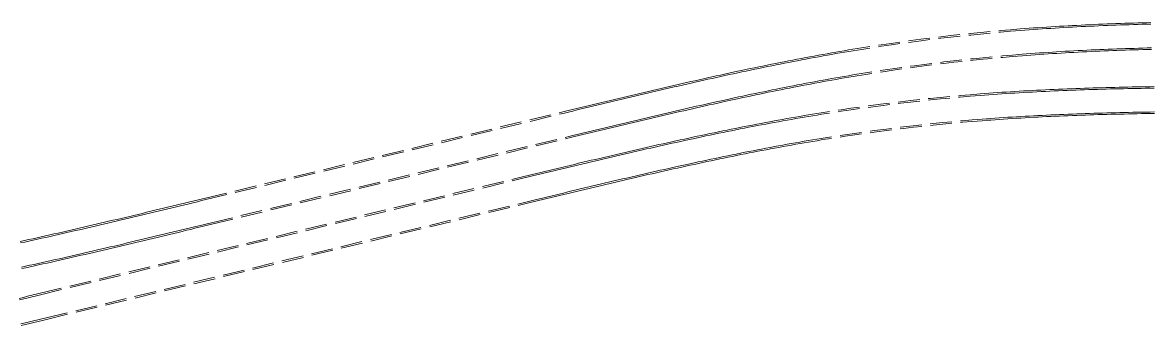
# Model space of a CAD drawing. Extents: x 0 to 531375, y 0 to 4335249.
# Drawn here: x 490652.2 to 490912.5, y 4325417.6 to 4325487.5 of the extents above; entities that cross this region are included whole.
import ezdxf

# ---------------------------------------------------------------- set-up
doc = ezdxf.new("R2010")
doc.units = 0
doc.linetypes.add('DASH', pattern=[0.35, 0.25, -0.1])
doc.layers.add('地铁', color=4, linetype='Continuous', lineweight=15)

# ---------------------------------------------------------------- blocks, each defined once
blk = doc.blocks.new('天津2000地铁')
at = {"layer": '地铁', "linetype": 'DASH', "ltscale": 20}
for p, q in [((-7091.76, -1749.79), (-7090.76, -1749.76)), ((-7120.88, -1751.25), (-7119.87, -1751.17)), ((-7120.85, -1751.59), (-7119.85, -1751.52)), ((-7119.87, -1751.17), (-7118.87, -1751.09)), ((-7119.85, -1751.52), (-7118.84, -1751.44)), ((-7118.87, -1751.09), (-7117.87, -1751.02)), ((-7118.84, -1751.44), (-7117.84, -1751.37)), ((-7117.87, -1751.02), (-7116.86, -1750.95)), ((-7117.84, -1751.37), (-7116.84, -1751.3)), ((-7116.86, -1750.95), (-7115.86, -1750.88)), ((-7116.84, -1751.3), (-7115.83, -1751.23)), ((-7115.86, -1750.88), (-7114.85, -1750.82)), ((-7115.83, -1751.23), (-7114.83, -1751.16)), ((-7114.85, -1750.82), (-7113.85, -1750.75)), ((-7114.83, -1751.16), (-7113.83, -1751.1)), ((-7113.85, -1750.75), (-7112.85, -1750.69)), ((-7113.83, -1751.1), (-7112.82, -1751.04)), ((-7112.85, -1750.69), (-7111.84, -1750.63)), ((-7112.82, -1751.04), (-7111.82, -1750.98)), ((-7111.84, -1750.63), (-7110.84, -1750.57)), ((-7111.82, -1750.98), (-7110.82, -1750.92)), ((-7110.84, -1750.57), (-7109.83, -1750.51)), ((-7110.82, -1750.92), (-7109.81, -1750.86)), ((-7109.83, -1750.51), (-7108.83, -1750.46)), ((-7109.81, -1750.86), (-7108.81, -1750.81)), ((-7108.83, -1750.46), (-7107.82, -1750.41)), ((-7108.81, -1750.81), (-7107.81, -1750.76)), ((-7107.82, -1750.41), (-7106.82, -1750.35)), ((-7107.81, -1750.76), (-7106.8, -1750.7)), ((-7106.82, -1750.35), (-7105.82, -1750.31)), ((-7106.8, -1750.7), (-7105.8, -1750.66)), ((-7105.82, -1750.31), (-7104.81, -1750.26)), ((-7105.8, -1750.66), (-7104.8, -1750.61)), ((-7104.81, -1750.26), (-7103.81, -1750.21)), ((-7104.8, -1750.61), (-7103.79, -1750.56)), ((-7103.81, -1750.21), (-7102.8, -1750.17)), ((-7103.79, -1750.56), (-7102.79, -1750.52)), ((-7102.8, -1750.17), (-7101.8, -1750.13)), ((-7102.79, -1750.52), (-7101.78, -1750.48)), ((-7101.8, -1750.13), (-7100.8, -1750.09)), ((-7101.78, -1750.48), (-7100.78, -1750.44)), ((-7100.8, -1750.09), (-7099.79, -1750.05)), ((-7100.78, -1750.44), (-7099.78, -1750.4)), ((-7099.79, -1750.05), (-7098.79, -1750.01)), ((-7099.78, -1750.4), (-7098.77, -1750.36)), ((-7098.79, -1750.01), (-7097.78, -1749.97)), ((-7098.77, -1750.36), (-7097.77, -1750.32)), ((-7097.78, -1749.97), (-7096.78, -1749.94)), ((-7097.77, -1750.32), (-7096.77, -1750.29)), ((-7096.78, -1749.94), (-7095.77, -1749.91)), ((-7096.77, -1750.29), (-7095.76, -1750.26)), ((-7095.77, -1749.91), (-7094.77, -1749.87)), ((-7095.76, -1750.26), (-7094.76, -1750.22)), ((-7094.77, -1749.87), (-7093.77, -1749.84)), ((-7094.76, -1750.22), (-7093.76, -1750.19)), ((-7093.77, -1749.84), (-7092.76, -1749.82)), ((-7093.76, -1750.19), (-7092.75, -1750.16)), ((-7092.76, -1749.82), (-7091.76, -1749.79)), ((-7092.75, -1750.16), (-7091.75, -1750.14)), ((-7091.75, -1750.14), (-7090.75, -1750.11)), ((-7169.44, -1757.68), (-7168.45, -1757.49)), ((-7168.45, -1757.49), (-7167.46, -1757.31)), ((-7167.46, -1757.31), (-7166.47, -1757.13)), ((-7167.4, -1757.66), (-7166.41, -1757.48)), ((-7166.47, -1757.13), (-7165.48, -1756.96)), ((-7166.41, -1757.48), (-7165.42, -1757.3)), ((-7165.48, -1756.96), (-7164.49, -1756.78)), ((-7165.42, -1757.3), (-7164.43, -1757.13)), ((-7164.49, -1756.78), (-7163.5, -1756.61)), ((-7164.43, -1757.13), (-7163.44, -1756.95)), ((-7163.5, -1756.61), (-7162.51, -1756.44)), ((-7163.44, -1756.95), (-7162.45, -1756.78)), ((-7162.51, -1756.44), (-7161.52, -1756.27)), ((-7162.45, -1756.78), (-7161.46, -1756.61)), ((-7161.52, -1756.27), (-7160.52, -1756.1)), ((-7161.46, -1756.61), (-7160.47, -1756.45)), ((-7160.52, -1756.1), (-7159.53, -1755.94)), ((-7160.47, -1756.45), (-7159.47, -1756.28)), ((-7159.53, -1755.94), (-7158.54, -1755.77)), ((-7159.47, -1756.28), (-7158.48, -1756.12)), ((-7158.54, -1755.77), (-7157.55, -1755.61)), ((-7158.48, -1756.12), (-7157.49, -1755.96)), ((-7120.43, -1757.08), (-7119.43, -1757)), ((-7120.4, -1757.43), (-7119.41, -1757.35)), ((-7119.43, -1757), (-7118.44, -1756.93)), ((-7119.41, -1757.35), (-7118.42, -1757.28)), ((-7118.44, -1756.93), (-7117.45, -1756.86)), ((-7118.42, -1757.28), (-7117.43, -1757.2)), ((-7117.45, -1756.86), (-7116.46, -1756.79)), ((-7117.43, -1757.2), (-7116.43, -1757.14)), ((-7116.46, -1756.79), (-7115.47, -1756.72)), ((-7116.43, -1757.14), (-7115.44, -1757.07)), ((-7115.47, -1756.72), (-7114.47, -1756.65)), ((-7115.44, -1757.07), (-7114.45, -1757)), ((-7114.47, -1756.65), (-7113.48, -1756.59)), ((-7114.45, -1757), (-7113.46, -1756.94)), ((-7113.48, -1756.59), (-7112.49, -1756.53)), ((-7113.46, -1756.94), (-7112.47, -1756.88)), ((-7112.49, -1756.53), (-7111.5, -1756.47)), ((-7112.47, -1756.88), (-7111.48, -1756.82)), ((-7111.5, -1756.47), (-7110.5, -1756.41)), ((-7111.48, -1756.82), (-7110.48, -1756.76)), ((-7110.5, -1756.41), (-7109.51, -1756.35)), ((-7110.48, -1756.76), (-7109.49, -1756.7)), ((-7109.51, -1756.35), (-7108.52, -1756.3)), ((-7109.49, -1756.7), (-7108.5, -1756.65)), ((-7108.52, -1756.3), (-7107.52, -1756.25)), ((-7108.5, -1756.65), (-7107.5, -1756.6)), ((-7107.52, -1756.25), (-7106.53, -1756.2)), ((-7107.5, -1756.6), (-7106.51, -1756.55)), ((-7106.53, -1756.2), (-7105.54, -1756.15)), ((-7106.51, -1756.55), (-7105.52, -1756.5)), ((-7105.54, -1756.15), (-7104.54, -1756.1)), ((-7105.52, -1756.5), (-7104.52, -1756.45)), ((-7104.54, -1756.1), (-7103.55, -1756.06)), ((-7104.52, -1756.45), (-7103.53, -1756.41)), ((-7103.55, -1756.06), (-7102.55, -1756.01)), ((-7103.53, -1756.41), (-7102.54, -1756.36)), ((-7102.55, -1756.01), (-7101.56, -1755.97)), ((-7102.54, -1756.36), (-7101.54, -1756.32)), ((-7101.56, -1755.97), (-7100.56, -1755.93)), ((-7101.54, -1756.32), (-7100.55, -1756.28)), ((-7100.56, -1755.93), (-7099.57, -1755.89)), ((-7100.55, -1756.28), (-7099.55, -1756.24)), ((-7099.57, -1755.89), (-7098.57, -1755.86)), ((-7099.55, -1756.24), (-7098.56, -1756.2)), ((-7098.57, -1755.86), (-7097.58, -1755.82)), ((-7098.56, -1756.2), (-7097.57, -1756.17)), ((-7097.58, -1755.82), (-7096.58, -1755.79)), ((-7097.57, -1756.17), (-7096.57, -1756.14)), ((-7096.58, -1755.79), (-7095.59, -1755.75)), ((-7096.57, -1756.14), (-7095.58, -1756.1)), ((-7095.59, -1755.75), (-7094.59, -1755.72)), ((-7095.58, -1756.1), (-7094.58, -1756.07)), ((-7094.59, -1755.72), (-7093.6, -1755.69)), ((-7094.58, -1756.07), (-7093.59, -1756.04)), ((-7093.6, -1755.69), (-7092.6, -1755.66)), ((-7093.59, -1756.04), (-7092.59, -1756.01)), ((-7092.6, -1755.66), (-7091.6, -1755.64)), ((-7092.59, -1756.01), (-7091.59, -1755.99)), ((-7091.6, -1755.64), (-7090.61, -1755.61)), ((-7091.59, -1755.99), (-7090.6, -1755.96)), ((-7182.26, -1760.21), (-7181.28, -1760)), ((-7181.28, -1760), (-7180.29, -1759.8)), ((-7181.21, -1760.34), (-7180.22, -1760.14)), ((-7180.29, -1759.8), (-7179.31, -1759.6)), ((-7180.22, -1760.14), (-7179.24, -1759.94)), ((-7179.31, -1759.6), (-7178.32, -1759.4)), ((-7179.24, -1759.94), (-7178.25, -1759.74)), ((-7178.32, -1759.4), (-7177.34, -1759.2)), ((-7178.25, -1759.74), (-7177.27, -1759.54)), ((-7177.34, -1759.2), (-7176.35, -1759.01)), ((-7177.27, -1759.54), (-7176.28, -1759.35)), ((-7176.35, -1759.01), (-7175.37, -1758.81)), ((-7176.28, -1759.35), (-7175.3, -1759.15)), ((-7175.37, -1758.81), (-7174.38, -1758.62)), ((-7175.3, -1759.15), (-7174.31, -1758.96)), ((-7174.38, -1758.62), (-7173.39, -1758.43)), ((-7174.31, -1758.96), (-7173.33, -1758.77)), ((-7173.39, -1758.43), (-7172.41, -1758.24)), ((-7173.33, -1758.77), (-7172.34, -1758.58)), ((-7172.41, -1758.24), (-7171.42, -1758.05)), ((-7172.34, -1758.58), (-7171.35, -1758.39)), ((-7171.42, -1758.05), (-7170.43, -1757.86)), ((-7171.35, -1758.39), (-7170.37, -1758.21)), ((-7170.43, -1757.86), (-7169.44, -1757.68)), ((-7170.37, -1758.21), (-7169.38, -1758.02)), ((-7169.38, -1758.02), (-7168.39, -1757.84)), ((-7168.39, -1757.84), (-7167.4, -1757.66)), ((-7195.01, -1762.97), (-7194.03, -1762.75)), ((-7194.03, -1762.75), (-7193.06, -1762.53)), ((-7193.06, -1762.53), (-7192.08, -1762.31)), ((-7192.98, -1762.87), (-7192, -1762.66)), ((-7192.08, -1762.31), (-7191.1, -1762.1)), ((-7192, -1762.66), (-7191.02, -1762.44)), ((-7191.1, -1762.1), (-7190.12, -1761.88)), ((-7191.02, -1762.44), (-7190.04, -1762.22)), ((-7190.12, -1761.88), (-7189.13, -1761.67)), ((-7190.04, -1762.22), (-7189.06, -1762.01)), ((-7189.13, -1761.67), (-7188.15, -1761.46)), ((-7189.06, -1762.01), (-7188.08, -1761.8)), ((-7188.15, -1761.46), (-7187.17, -1761.24)), ((-7188.08, -1761.8), (-7187.1, -1761.59)), ((-7187.17, -1761.24), (-7186.19, -1761.03)), ((-7187.1, -1761.59), (-7186.12, -1761.38)), ((-7186.19, -1761.03), (-7185.21, -1760.82)), ((-7186.12, -1761.38), (-7185.14, -1761.17)), ((-7185.21, -1760.82), (-7184.23, -1760.62)), ((-7185.14, -1761.17), (-7184.15, -1760.96)), ((-7184.23, -1760.62), (-7183.24, -1760.41)), ((-7184.15, -1760.96), (-7183.17, -1760.75)), ((-7183.24, -1760.41), (-7182.26, -1760.21)), ((-7183.17, -1760.75), (-7182.19, -1760.55)), ((-7182.19, -1760.55), (-7181.21, -1760.34)), ((-7165.44, -1762.89), (-7164.46, -1762.72)), ((-7164.46, -1762.72), (-7163.48, -1762.54)), ((-7163.48, -1762.54), (-7162.5, -1762.37)), ((-7163.42, -1762.89), (-7162.44, -1762.72)), ((-7162.5, -1762.37), (-7161.52, -1762.2)), ((-7162.44, -1762.72), (-7161.46, -1762.55)), ((-7161.52, -1762.2), (-7160.54, -1762.04)), ((-7161.46, -1762.55), (-7160.48, -1762.38)), ((-7160.54, -1762.04), (-7159.56, -1761.87)), ((-7160.48, -1762.38), (-7159.5, -1762.22)), ((-7159.56, -1761.87), (-7158.58, -1761.71)), ((-7159.5, -1762.22), (-7158.52, -1762.05)), ((-7158.58, -1761.71), (-7157.6, -1761.55)), ((-7158.52, -1762.05), (-7157.54, -1761.89)), ((-7157.6, -1761.55), (-7156.61, -1761.39)), ((-7157.54, -1761.89), (-7156.56, -1761.73)), ((-7205.76, -1765.44), (-7204.79, -1765.21)), ((-7204.79, -1765.21), (-7203.81, -1764.98)), ((-7204.71, -1765.55), (-7203.73, -1765.32)), ((-7203.81, -1764.98), (-7202.84, -1764.75)), ((-7203.73, -1765.32), (-7202.76, -1765.1)), ((-7202.84, -1764.75), (-7201.86, -1764.53)), ((-7202.76, -1765.1), (-7201.78, -1764.87)), ((-7201.86, -1764.53), (-7200.88, -1764.3)), ((-7201.78, -1764.87), (-7200.8, -1764.64)), ((-7200.88, -1764.3), (-7199.9, -1764.08)), ((-7200.8, -1764.64), (-7199.83, -1764.42)), ((-7199.9, -1764.08), (-7198.93, -1763.85)), ((-7199.83, -1764.42), (-7198.85, -1764.2)), ((-7198.93, -1763.85), (-7197.95, -1763.63)), ((-7198.85, -1764.2), (-7197.87, -1763.97)), ((-7197.95, -1763.63), (-7196.97, -1763.41)), ((-7197.87, -1763.97), (-7196.89, -1763.75)), ((-7196.97, -1763.41), (-7195.99, -1763.19)), ((-7196.89, -1763.75), (-7195.92, -1763.53)), ((-7195.99, -1763.19), (-7195.01, -1762.97)), ((-7195.92, -1763.53), (-7194.94, -1763.31)), ((-7194.94, -1763.31), (-7193.96, -1763.09)), ((-7193.96, -1763.09), (-7192.98, -1762.87)), ((-7179.12, -1765.53), (-7178.14, -1765.33)), ((-7178.14, -1765.33), (-7177.17, -1765.13)), ((-7177.17, -1765.13), (-7176.19, -1764.94)), ((-7177.1, -1765.48), (-7176.12, -1765.28)), ((-7176.19, -1764.94), (-7175.21, -1764.74)), ((-7176.12, -1765.28), (-7175.15, -1765.09)), ((-7175.21, -1764.74), (-7174.24, -1764.55)), ((-7175.15, -1765.09), (-7174.17, -1764.89)), ((-7174.24, -1764.55), (-7173.26, -1764.36)), ((-7174.17, -1764.89), (-7173.19, -1764.7)), ((-7173.26, -1764.36), (-7172.28, -1764.17)), ((-7173.19, -1764.7), (-7172.22, -1764.51)), ((-7172.28, -1764.17), (-7171.31, -1763.98)), ((-7172.22, -1764.51), (-7171.24, -1764.33)), ((-7171.31, -1763.98), (-7170.33, -1763.8)), ((-7171.24, -1764.33), (-7170.26, -1764.14)), ((-7170.33, -1763.8), (-7169.35, -1763.61)), ((-7170.26, -1764.14), (-7169.29, -1763.96)), ((-7169.35, -1763.61), (-7168.37, -1763.43)), ((-7169.29, -1763.96), (-7168.31, -1763.77)), ((-7168.37, -1763.43), (-7167.39, -1763.25)), ((-7168.31, -1763.77), (-7167.33, -1763.59)), ((-7167.39, -1763.25), (-7166.42, -1763.07)), ((-7167.33, -1763.59), (-7166.35, -1763.41)), ((-7166.42, -1763.07), (-7165.44, -1762.89)), ((-7166.35, -1763.41), (-7165.38, -1763.24)), ((-7165.38, -1763.24), (-7164.4, -1763.06)), ((-7164.4, -1763.06), (-7163.42, -1762.89)), ((-7117.11, -1765.41), (-7116.11, -1765.35)), ((-7116.11, -1765.35), (-7115.1, -1765.31)), ((-7115.1, -1765.31), (-7114.1, -1765.26)), ((-7114.1, -1765.26), (-7113.09, -1765.21)), ((-7113.09, -1765.21), (-7112.09, -1765.17)), ((-7112.09, -1765.17), (-7111.08, -1765.13)), ((-7111.08, -1765.13), (-7110.08, -1765.09)), ((-7110.08, -1765.09), (-7109.08, -1765.05)), ((-7109.08, -1765.05), (-7108.07, -1765.01)), ((-7109.06, -1765.4), (-7108.06, -1765.36)), ((-7108.07, -1765.01), (-7107.07, -1764.97)), ((-7108.06, -1765.36), (-7107.06, -1765.32)), ((-7107.07, -1764.97), (-7106.06, -1764.94)), ((-7107.06, -1765.32), (-7106.05, -1765.29)), ((-7106.06, -1764.94), (-7105.06, -1764.91)), ((-7106.05, -1765.29), (-7105.05, -1765.26)), ((-7105.06, -1764.91), (-7104.06, -1764.87)), ((-7105.05, -1765.26), (-7104.05, -1765.22)), ((-7104.06, -1764.87), (-7103.05, -1764.84)), ((-7104.05, -1765.22), (-7103.04, -1765.19)), ((-7103.05, -1764.84), (-7102.05, -1764.82)), ((-7103.04, -1765.19), (-7102.04, -1765.16)), ((-7102.05, -1764.82), (-7101.05, -1764.79)), ((-7102.04, -1765.16), (-7101.04, -1765.14)), ((-7101.05, -1764.79), (-7100.04, -1764.76)), ((-7101.04, -1765.14), (-7100.03, -1765.11)), ((-7100.04, -1764.76), (-7099.04, -1764.74)), ((-7100.03, -1765.11), (-7099.03, -1765.09)), ((-7099.04, -1764.74), (-7098.03, -1764.71)), ((-7099.03, -1765.09), (-7098.03, -1765.06)), ((-7098.03, -1764.71), (-7097.03, -1764.69)), ((-7098.03, -1765.06), (-7097.02, -1765.04)), ((-7097.03, -1764.69), (-7096.03, -1764.67)), ((-7097.02, -1765.04), (-7096.02, -1765.02)), ((-7096.03, -1764.67), (-7095.02, -1764.65)), ((-7096.02, -1765.02), (-7095.02, -1765)), ((-7095.02, -1764.65), (-7094.02, -1764.63)), ((-7095.02, -1765), (-7094.01, -1764.98)), ((-7094.02, -1764.63), (-7093.02, -1764.61)), ((-7094.01, -1764.98), (-7093.01, -1764.96)), ((-7093.02, -1764.61), (-7092.02, -1764.6)), ((-7093.01, -1764.96), (-7092.01, -1764.95)), ((-7092.02, -1764.6), (-7091.01, -1764.58)), ((-7092.01, -1764.95), (-7091.01, -1764.93)), ((-7091.01, -1764.58), (-7090.01, -1764.57)), ((-7091.01, -1764.93), (-7090.01, -1764.92)), ((-7217.45, -1768.22), (-7216.48, -1767.98)), ((-7216.48, -1767.98), (-7215.51, -1767.75)), ((-7215.51, -1767.75), (-7214.53, -1767.52)), ((-7215.43, -1768.09), (-7214.45, -1767.86)), ((-7214.53, -1767.52), (-7213.56, -1767.28)), ((-7214.45, -1767.86), (-7213.48, -1767.62)), ((-7213.56, -1767.28), (-7212.59, -1767.05)), ((-7213.48, -1767.62), (-7212.51, -1767.39)), ((-7212.59, -1767.05), (-7211.61, -1766.82)), ((-7212.51, -1767.39), (-7211.53, -1767.16)), ((-7211.61, -1766.82), (-7210.64, -1766.59)), ((-7211.53, -1767.16), (-7210.56, -1766.93)), ((-7210.64, -1766.59), (-7209.66, -1766.36)), ((-7210.56, -1766.93), (-7209.58, -1766.7)), ((-7209.66, -1766.36), (-7208.69, -1766.13)), ((-7209.58, -1766.7), (-7208.61, -1766.47)), ((-7208.69, -1766.13), (-7207.71, -1765.9)), ((-7208.61, -1766.47), (-7207.63, -1766.24)), ((-7207.71, -1765.9), (-7206.74, -1765.67)), ((-7207.63, -1766.24), (-7206.66, -1766.01)), ((-7206.74, -1765.67), (-7205.76, -1765.44)), ((-7206.66, -1766.01), (-7205.68, -1765.78)), ((-7205.68, -1765.78), (-7204.71, -1765.55)), ((-7190.81, -1768.03), (-7189.84, -1767.81)), ((-7189.84, -1767.81), (-7188.87, -1767.6)), ((-7189.76, -1768.15), (-7188.79, -1767.94)), ((-7188.87, -1767.6), (-7187.89, -1767.38)), ((-7188.79, -1767.94), (-7187.82, -1767.73)), ((-7187.89, -1767.38), (-7186.92, -1767.17)), ((-7187.82, -1767.73), (-7186.84, -1767.52)), ((-7186.92, -1767.17), (-7185.94, -1766.96)), ((-7186.84, -1767.52), (-7185.87, -1767.31)), ((-7185.94, -1766.96), (-7184.97, -1766.75)), ((-7185.87, -1767.31), (-7184.9, -1767.1)), ((-7184.97, -1766.75), (-7183.99, -1766.55)), ((-7184.9, -1767.1), (-7183.92, -1766.89)), ((-7183.99, -1766.55), (-7183.02, -1766.34)), ((-7183.92, -1766.89), (-7182.95, -1766.68)), ((-7183.02, -1766.34), (-7182.04, -1766.14)), ((-7182.95, -1766.68), (-7181.97, -1766.48)), ((-7182.04, -1766.14), (-7181.07, -1765.93)), ((-7181.97, -1766.48), (-7181, -1766.28)), ((-7181.07, -1765.93), (-7180.09, -1765.73)), ((-7181, -1766.28), (-7180.02, -1766.07)), ((-7180.09, -1765.73), (-7179.12, -1765.53)), ((-7180.02, -1766.07), (-7179.05, -1765.87)), ((-7179.05, -1765.87), (-7178.07, -1765.67)), ((-7178.07, -1765.67), (-7177.1, -1765.48)), ((-7130.16, -1766.25), (-7129.16, -1766.17)), ((-7130.14, -1766.59), (-7129.13, -1766.52)), ((-7129.16, -1766.17), (-7128.16, -1766.09)), ((-7129.13, -1766.52), (-7128.13, -1766.44)), ((-7128.16, -1766.09), (-7127.15, -1766.02)), ((-7128.13, -1766.44), (-7127.13, -1766.37)), ((-7127.15, -1766.02), (-7126.15, -1765.95)), ((-7127.13, -1766.37), (-7126.12, -1766.3)), ((-7126.15, -1765.95), (-7125.14, -1765.88)), ((-7126.12, -1766.3), (-7125.12, -1766.23)), ((-7125.14, -1765.88), (-7124.14, -1765.82)), ((-7125.12, -1766.23), (-7124.12, -1766.16)), ((-7124.14, -1765.82), (-7123.14, -1765.75)), ((-7124.12, -1766.16), (-7123.11, -1766.1)), ((-7123.14, -1765.75), (-7122.13, -1765.69)), ((-7123.11, -1766.1), (-7122.11, -1766.04)), ((-7122.13, -1765.69), (-7121.13, -1765.63)), ((-7122.11, -1766.04), (-7121.11, -1765.98)), ((-7121.13, -1765.63), (-7120.12, -1765.57)), ((-7121.11, -1765.98), (-7120.1, -1765.92)), ((-7120.12, -1765.57), (-7119.12, -1765.51)), ((-7120.1, -1765.92), (-7119.1, -1765.86)), ((-7119.12, -1765.51), (-7118.11, -1765.46)), ((-7119.1, -1765.86), (-7118.1, -1765.81)), ((-7118.11, -1765.46), (-7117.11, -1765.41)), ((-7118.1, -1765.81), (-7117.09, -1765.76)), ((-7117.09, -1765.76), (-7116.09, -1765.7)), ((-7116.09, -1765.7), (-7115.08, -1765.66)), ((-7115.08, -1765.66), (-7114.08, -1765.61)), ((-7114.08, -1765.61), (-7113.08, -1765.56)), ((-7113.08, -1765.56), (-7112.07, -1765.52)), ((-7112.07, -1765.52), (-7111.07, -1765.48)), ((-7111.07, -1765.48), (-7110.07, -1765.44)), ((-7110.07, -1765.44), (-7109.06, -1765.4)), ((-7308.99, -1790.33), (-7226.21, -1770.33)), ((-7226.21, -1770.33), (-7225.24, -1770.09)), ((-7226.12, -1770.67), (-7225.15, -1770.43)), ((-7225.24, -1770.09), (-7224.26, -1769.86)), ((-7225.15, -1770.43), (-7224.18, -1770.2)), ((-7224.26, -1769.86), (-7223.29, -1769.62)), ((-7224.18, -1770.2), (-7223.21, -1769.96)), ((-7223.29, -1769.62), (-7222.32, -1769.39)), ((-7223.21, -1769.96), (-7222.24, -1769.73)), ((-7222.32, -1769.39), (-7221.35, -1769.15)), ((-7222.24, -1769.73), (-7221.26, -1769.49)), ((-7221.35, -1769.15), (-7220.37, -1768.92)), ((-7221.26, -1769.49), (-7220.29, -1769.26)), ((-7220.37, -1768.92), (-7219.4, -1768.68)), ((-7220.29, -1769.26), (-7219.32, -1769.02)), ((-7219.4, -1768.68), (-7218.43, -1768.45)), ((-7219.32, -1769.02), (-7218.35, -1768.79)), ((-7218.43, -1768.45), (-7217.45, -1768.22)), ((-7218.35, -1768.79), (-7217.37, -1768.56)), ((-7217.37, -1768.56), (-7216.4, -1768.32)), ((-7216.4, -1768.32), (-7215.43, -1768.09)), ((-7202.48, -1770.68), (-7201.51, -1770.45)), ((-7201.51, -1770.45), (-7200.54, -1770.23)), ((-7201.43, -1770.79), (-7200.46, -1770.57)), ((-7200.54, -1770.23), (-7199.57, -1770)), ((-7200.46, -1770.57), (-7199.49, -1770.34)), ((-7199.57, -1770), (-7198.59, -1769.78)), ((-7199.49, -1770.34), (-7198.52, -1770.12)), ((-7198.59, -1769.78), (-7197.62, -1769.56)), ((-7198.52, -1770.12), (-7197.54, -1769.9)), ((-7197.62, -1769.56), (-7196.65, -1769.34)), ((-7197.54, -1769.9), (-7196.57, -1769.68)), ((-7196.65, -1769.34), (-7195.68, -1769.11)), ((-7196.57, -1769.68), (-7195.6, -1769.46)), ((-7195.68, -1769.11), (-7194.7, -1768.89)), ((-7195.6, -1769.46), (-7194.63, -1769.24)), ((-7194.7, -1768.89), (-7193.73, -1768.68)), ((-7194.63, -1769.24), (-7193.66, -1769.02)), ((-7193.73, -1768.68), (-7192.76, -1768.46)), ((-7193.66, -1769.02), (-7192.68, -1768.8)), ((-7192.76, -1768.46), (-7191.79, -1768.24)), ((-7192.68, -1768.8), (-7191.71, -1768.58)), ((-7191.79, -1768.24), (-7190.81, -1768.03)), ((-7191.71, -1768.58), (-7190.74, -1768.37)), ((-7190.74, -1768.37), (-7189.76, -1768.15)), ((-7099.89, -1770.61), (-7098.9, -1770.58)), ((-7098.9, -1770.58), (-7097.9, -1770.56)), ((-7097.9, -1770.56), (-7096.9, -1770.54)), ((-7096.9, -1770.54), (-7095.91, -1770.52)), ((-7095.91, -1770.52), (-7094.91, -1770.5)), ((-7094.91, -1770.5), (-7093.91, -1770.48)), ((-7093.91, -1770.48), (-7092.92, -1770.46)), ((-7092.92, -1770.46), (-7091.92, -1770.44)), ((-7091.92, -1770.44), (-7090.92, -1770.43)), ((-7090.92, -1770.43), (-7089.92, -1770.41)), ((-7308.91, -1790.67), (-7226.12, -1770.67)), ((-7213.17, -1773.2), (-7212.2, -1772.97)), ((-7212.2, -1772.97), (-7211.23, -1772.74)), ((-7212.12, -1773.31), (-7211.15, -1773.08)), ((-7211.23, -1772.74), (-7210.26, -1772.51)), ((-7211.15, -1773.08), (-7210.18, -1772.85)), ((-7210.26, -1772.51), (-7209.29, -1772.28)), ((-7210.18, -1772.85), (-7209.21, -1772.62)), ((-7209.29, -1772.28), (-7208.31, -1772.05)), ((-7209.21, -1772.62), (-7208.23, -1772.39)), ((-7208.31, -1772.05), (-7207.34, -1771.82)), ((-7208.23, -1772.39), (-7207.26, -1772.16)), ((-7207.34, -1771.82), (-7206.37, -1771.59)), ((-7207.26, -1772.16), (-7206.29, -1771.93)), ((-7206.37, -1771.59), (-7205.4, -1771.36)), ((-7206.29, -1771.93), (-7205.32, -1771.7)), ((-7205.4, -1771.36), (-7204.43, -1771.13)), ((-7205.32, -1771.7), (-7204.35, -1771.47)), ((-7204.43, -1771.13), (-7203.46, -1770.91)), ((-7204.35, -1771.47), (-7203.38, -1771.25)), ((-7203.46, -1770.91), (-7202.48, -1770.68)), ((-7203.38, -1771.25), (-7202.4, -1771.02)), ((-7202.4, -1771.02), (-7201.43, -1770.79)), ((-7181.69, -1773.24), (-7180.7, -1773.05)), ((-7180.7, -1773.05), (-7179.71, -1772.86)), ((-7179.71, -1772.86), (-7178.73, -1772.68)), ((-7179.65, -1773.21), (-7178.66, -1773.02)), ((-7178.73, -1772.68), (-7177.74, -1772.49)), ((-7178.66, -1773.02), (-7177.67, -1772.84)), ((-7177.74, -1772.49), (-7176.75, -1772.31)), ((-7177.67, -1772.84), (-7176.68, -1772.66)), ((-7176.75, -1772.31), (-7175.76, -1772.13)), ((-7176.68, -1772.66), (-7175.7, -1772.48)), ((-7175.76, -1772.13), (-7174.77, -1771.96)), ((-7175.7, -1772.48), (-7174.71, -1772.3)), ((-7174.77, -1771.96), (-7173.78, -1771.78)), ((-7174.71, -1772.3), (-7173.72, -1772.13)), ((-7173.78, -1771.78), (-7172.79, -1771.61)), ((-7173.72, -1772.13), (-7172.73, -1771.95)), ((-7172.79, -1771.61), (-7171.79, -1771.44)), ((-7172.73, -1771.95), (-7171.73, -1771.78)), ((-7171.79, -1771.44), (-7170.8, -1771.27)), ((-7171.73, -1771.78), (-7170.74, -1771.61)), ((-7170.8, -1771.27), (-7169.81, -1771.1)), ((-7170.74, -1771.61), (-7169.75, -1771.45)), ((-7169.81, -1771.1), (-7168.82, -1770.94)), ((-7169.75, -1771.45), (-7168.76, -1771.28)), ((-7168.82, -1770.94), (-7167.82, -1770.77)), ((-7168.76, -1771.28), (-7167.77, -1771.12)), ((-7167.82, -1770.77), (-7166.83, -1770.61)), ((-7167.77, -1771.12), (-7166.77, -1770.96)), ((-7129.71, -1772.08), (-7128.72, -1772)), ((-7129.68, -1772.43), (-7128.69, -1772.35)), ((-7128.72, -1772), (-7127.73, -1771.93)), ((-7128.69, -1772.35), (-7127.7, -1772.28)), ((-7127.73, -1771.93), (-7126.74, -1771.86)), ((-7127.7, -1772.28), (-7126.71, -1772.2)), ((-7126.74, -1771.86), (-7125.74, -1771.79)), ((-7126.71, -1772.2), (-7125.72, -1772.14)), ((-7125.74, -1771.79), (-7124.75, -1771.72)), ((-7125.72, -1772.14), (-7124.73, -1772.07)), ((-7124.75, -1771.72), (-7123.76, -1771.65)), ((-7124.73, -1772.07), (-7123.74, -1772)), ((-7123.76, -1771.65), (-7122.77, -1771.59)), ((-7123.74, -1772), (-7122.75, -1771.94)), ((-7122.77, -1771.59), (-7121.77, -1771.53)), ((-7122.75, -1771.94), (-7121.75, -1771.88)), ((-7121.77, -1771.53), (-7120.78, -1771.47)), ((-7121.75, -1771.88), (-7120.76, -1771.82)), ((-7120.78, -1771.47), (-7119.79, -1771.41)), ((-7120.76, -1771.82), (-7119.77, -1771.76)), ((-7119.79, -1771.41), (-7118.8, -1771.35)), ((-7119.77, -1771.76), (-7118.78, -1771.7)), ((-7118.8, -1771.35), (-7117.8, -1771.3)), ((-7118.78, -1771.7), (-7117.78, -1771.65)), ((-7117.8, -1771.3), (-7116.81, -1771.25)), ((-7117.78, -1771.65), (-7116.79, -1771.6)), ((-7116.81, -1771.25), (-7115.81, -1771.2)), ((-7116.79, -1771.6), (-7115.8, -1771.55)), ((-7115.81, -1771.2), (-7114.82, -1771.15)), ((-7115.8, -1771.55), (-7114.8, -1771.5)), ((-7114.82, -1771.15), (-7113.83, -1771.1)), ((-7114.8, -1771.5), (-7113.81, -1771.45)), ((-7113.83, -1771.1), (-7112.83, -1771.06)), ((-7113.81, -1771.45), (-7112.82, -1771.41)), ((-7112.83, -1771.06), (-7111.84, -1771.01)), ((-7112.82, -1771.41), (-7111.82, -1771.36)), ((-7111.84, -1771.01), (-7110.84, -1770.97)), ((-7111.82, -1771.36), (-7110.83, -1771.32)), ((-7110.84, -1770.97), (-7109.85, -1770.93)), ((-7110.83, -1771.32), (-7109.83, -1771.28)), ((-7109.85, -1770.93), (-7108.85, -1770.89)), ((-7109.83, -1771.28), (-7108.84, -1771.24)), ((-7108.85, -1770.89), (-7107.86, -1770.86)), ((-7108.84, -1771.24), (-7107.85, -1771.2)), ((-7107.86, -1770.86), (-7106.86, -1770.82)), ((-7107.85, -1771.2), (-7106.85, -1771.17)), ((-7106.86, -1770.82), (-7105.87, -1770.79)), ((-7106.85, -1771.17), (-7105.86, -1771.14)), ((-7105.87, -1770.79), (-7104.87, -1770.75)), ((-7105.86, -1771.14), (-7104.86, -1771.1)), ((-7104.87, -1770.75), (-7103.88, -1770.72)), ((-7104.86, -1771.1), (-7103.87, -1771.07)), ((-7103.88, -1770.72), (-7102.88, -1770.69)), ((-7103.87, -1771.07), (-7102.87, -1771.04)), ((-7102.88, -1770.69), (-7101.89, -1770.66)), ((-7102.87, -1771.04), (-7101.88, -1771.01)), ((-7101.89, -1770.66), (-7100.89, -1770.64)), ((-7101.88, -1771.01), (-7100.88, -1770.99)), ((-7100.89, -1770.64), (-7099.89, -1770.61)), ((-7100.88, -1770.99), (-7099.88, -1770.96)), ((-7099.88, -1770.96), (-7098.89, -1770.93)), ((-7098.89, -1770.93), (-7097.89, -1770.91)), ((-7097.89, -1770.91), (-7096.9, -1770.89)), ((-7096.9, -1770.89), (-7095.9, -1770.87)), ((-7095.9, -1770.87), (-7094.9, -1770.85)), ((-7094.9, -1770.85), (-7093.91, -1770.83)), ((-7093.91, -1770.83), (-7092.91, -1770.81)), ((-7092.91, -1770.81), (-7091.91, -1770.79)), ((-7091.91, -1770.79), (-7090.92, -1770.78)), ((-7090.92, -1770.78), (-7089.92, -1770.76)), ((-7224.83, -1776.01), (-7223.86, -1775.78)), ((-7223.86, -1775.78), (-7222.89, -1775.54)), ((-7222.89, -1775.54), (-7221.92, -1775.31)), ((-7222.81, -1775.88), (-7221.84, -1775.65)), ((-7221.92, -1775.31), (-7220.95, -1775.07)), ((-7221.84, -1775.65), (-7220.86, -1775.41)), ((-7220.95, -1775.07), (-7219.97, -1774.84)), ((-7220.86, -1775.41), (-7219.89, -1775.18)), ((-7219.97, -1774.84), (-7219, -1774.6)), ((-7219.89, -1775.18), (-7218.92, -1774.95)), ((-7219, -1774.6), (-7218.03, -1774.37)), ((-7218.92, -1774.95), (-7217.95, -1774.71)), ((-7218.03, -1774.37), (-7217.06, -1774.14)), ((-7217.95, -1774.71), (-7216.98, -1774.48)), ((-7217.06, -1774.14), (-7216.09, -1773.9)), ((-7216.98, -1774.48), (-7216.01, -1774.24)), ((-7216.09, -1773.9), (-7215.12, -1773.67)), ((-7216.01, -1774.24), (-7215.03, -1774.01)), ((-7215.12, -1773.67), (-7214.14, -1773.44)), ((-7215.03, -1774.01), (-7214.06, -1773.78)), ((-7214.14, -1773.44), (-7213.17, -1773.2)), ((-7214.06, -1773.78), (-7213.09, -1773.54)), ((-7213.09, -1773.54), (-7212.12, -1773.31)), ((-7194.49, -1775.82), (-7193.51, -1775.62)), ((-7193.51, -1775.62), (-7192.53, -1775.41)), ((-7193.44, -1775.96), (-7192.46, -1775.75)), ((-7192.53, -1775.41), (-7191.54, -1775.21)), ((-7192.46, -1775.75), (-7191.47, -1775.55)), ((-7191.54, -1775.21), (-7190.56, -1775)), ((-7191.47, -1775.55), (-7190.49, -1775.34)), ((-7190.56, -1775), (-7189.58, -1774.8)), ((-7190.49, -1775.34), (-7189.51, -1775.14)), ((-7189.58, -1774.8), (-7188.59, -1774.6)), ((-7189.51, -1775.14), (-7188.52, -1774.94)), ((-7188.59, -1774.6), (-7187.61, -1774.4)), ((-7188.52, -1774.94), (-7187.54, -1774.74)), ((-7187.61, -1774.4), (-7186.62, -1774.2)), ((-7187.54, -1774.74), (-7186.55, -1774.54)), ((-7186.62, -1774.2), (-7185.64, -1774)), ((-7186.55, -1774.54), (-7185.57, -1774.35)), ((-7185.64, -1774), (-7184.65, -1773.81)), ((-7185.57, -1774.35), (-7184.58, -1774.15)), ((-7184.65, -1773.81), (-7183.66, -1773.62)), ((-7184.58, -1774.15), (-7183.6, -1773.96)), ((-7183.66, -1773.62), (-7182.68, -1773.43)), ((-7183.6, -1773.96), (-7182.61, -1773.77)), ((-7182.68, -1773.43), (-7181.69, -1773.24)), ((-7182.61, -1773.77), (-7181.62, -1773.58)), ((-7181.62, -1773.58), (-7180.64, -1773.39)), ((-7180.64, -1773.39), (-7179.65, -1773.21)), ((-7307.61, -1796.01), (-7224.83, -1776.01)), ((-7307.53, -1796.35), (-7224.75, -1776.35)), ((-7224.75, -1776.35), (-7223.78, -1776.12)), ((-7223.78, -1776.12), (-7222.81, -1775.88)), ((-7206.26, -1778.41), (-7205.28, -1778.19)), ((-7205.28, -1778.19), (-7204.3, -1777.97)), ((-7205.2, -1778.53), (-7204.22, -1778.31)), ((-7204.3, -1777.97), (-7203.32, -1777.75)), ((-7204.22, -1778.31), (-7203.24, -1778.09)), ((-7203.32, -1777.75), (-7202.34, -1777.53)), ((-7203.24, -1778.09), (-7202.26, -1777.87)), ((-7202.34, -1777.53), (-7201.36, -1777.31)), ((-7202.26, -1777.87), (-7201.28, -1777.65)), ((-7201.36, -1777.31), (-7200.38, -1777.1)), ((-7201.28, -1777.65), (-7200.31, -1777.44)), ((-7200.38, -1777.1), (-7199.4, -1776.88)), ((-7200.31, -1777.44), (-7199.33, -1777.22)), ((-7199.4, -1776.88), (-7198.42, -1776.67)), ((-7199.33, -1777.22), (-7198.34, -1777.01)), ((-7198.42, -1776.67), (-7197.44, -1776.46)), ((-7198.34, -1777.01), (-7197.36, -1776.8)), ((-7197.44, -1776.46), (-7196.46, -1776.24)), ((-7197.36, -1776.8), (-7196.38, -1776.59)), ((-7196.46, -1776.24), (-7195.48, -1776.03)), ((-7196.38, -1776.59), (-7195.4, -1776.38)), ((-7195.48, -1776.03), (-7194.49, -1775.82)), ((-7195.4, -1776.38), (-7194.42, -1776.17)), ((-7194.42, -1776.17), (-7193.44, -1775.96)), ((-7177.66, -1778.43), (-7176.68, -1778.25)), ((-7176.68, -1778.25), (-7175.7, -1778.07)), ((-7175.7, -1778.07), (-7174.72, -1777.89)), ((-7175.64, -1778.41), (-7174.66, -1778.24)), ((-7174.72, -1777.89), (-7173.74, -1777.72)), ((-7174.66, -1778.24), (-7173.68, -1778.06)), ((-7173.74, -1777.72), (-7172.76, -1777.54)), ((-7173.68, -1778.06), (-7172.7, -1777.89)), ((-7172.76, -1777.54), (-7171.78, -1777.37)), ((-7172.7, -1777.89), (-7171.72, -1777.72)), ((-7171.78, -1777.37), (-7170.8, -1777.2)), ((-7171.72, -1777.72), (-7170.74, -1777.55)), ((-7170.8, -1777.2), (-7169.82, -1777.04)), ((-7170.74, -1777.55), (-7169.77, -1777.38)), ((-7169.82, -1777.04), (-7168.84, -1776.87)), ((-7169.77, -1777.38), (-7168.79, -1777.22)), ((-7168.84, -1776.87), (-7167.86, -1776.71)), ((-7168.79, -1777.22), (-7167.81, -1777.05)), ((-7167.86, -1776.71), (-7166.88, -1776.55)), ((-7167.81, -1777.05), (-7166.83, -1776.89)), ((-7166.88, -1776.55), (-7165.9, -1776.39)), ((-7166.83, -1776.89), (-7165.84, -1776.73)), ((-7217.97, -1781.13), (-7217, -1780.9)), ((-7217, -1780.9), (-7216.02, -1780.67)), ((-7216.92, -1781.24), (-7215.94, -1781.01)), ((-7216.02, -1780.67), (-7215.05, -1780.44)), ((-7215.94, -1781.01), (-7214.97, -1780.78)), ((-7215.05, -1780.44), (-7214.07, -1780.21)), ((-7214.97, -1780.78), (-7213.99, -1780.55)), ((-7214.07, -1780.21), (-7213.1, -1779.98)), ((-7213.99, -1780.55), (-7213.02, -1780.32)), ((-7213.1, -1779.98), (-7212.12, -1779.75)), ((-7213.02, -1780.32), (-7212.04, -1780.1)), ((-7212.12, -1779.75), (-7211.14, -1779.53)), ((-7212.04, -1780.1), (-7211.06, -1779.87)), ((-7211.14, -1779.53), (-7210.17, -1779.3)), ((-7211.06, -1779.87), (-7210.09, -1779.64)), ((-7210.17, -1779.3), (-7209.19, -1779.08)), ((-7210.09, -1779.64), (-7209.11, -1779.42)), ((-7209.19, -1779.08), (-7208.21, -1778.85)), ((-7209.11, -1779.42), (-7208.13, -1779.2)), ((-7208.21, -1778.85), (-7207.23, -1778.63)), ((-7208.13, -1779.2), (-7207.16, -1778.97)), ((-7207.23, -1778.63), (-7206.26, -1778.41)), ((-7207.16, -1778.97), (-7206.18, -1778.75)), ((-7206.18, -1778.75), (-7205.2, -1778.53)), ((-7191.33, -1781.14), (-7190.35, -1780.93)), ((-7190.35, -1780.93), (-7189.38, -1780.73)), ((-7189.38, -1780.73), (-7188.4, -1780.53)), ((-7189.31, -1781.07), (-7188.33, -1780.87)), ((-7188.4, -1780.53), (-7187.43, -1780.33)), ((-7188.33, -1780.87), (-7187.36, -1780.67)), ((-7187.43, -1780.33), (-7186.45, -1780.13)), ((-7187.36, -1780.67), (-7186.38, -1780.48)), ((-7186.45, -1780.13), (-7185.48, -1779.94)), ((-7186.38, -1780.48), (-7185.41, -1780.28)), ((-7185.48, -1779.94), (-7184.5, -1779.74)), ((-7185.41, -1780.28), (-7184.43, -1780.09)), ((-7184.5, -1779.74), (-7183.52, -1779.55)), ((-7184.43, -1780.09), (-7183.45, -1779.89)), ((-7183.52, -1779.55), (-7182.55, -1779.36)), ((-7183.45, -1779.89), (-7182.48, -1779.7)), ((-7182.55, -1779.36), (-7181.57, -1779.17)), ((-7182.48, -1779.7), (-7181.5, -1779.51)), ((-7181.57, -1779.17), (-7180.59, -1778.98)), ((-7181.5, -1779.51), (-7180.53, -1779.33)), ((-7180.59, -1778.98), (-7179.61, -1778.8)), ((-7180.53, -1779.33), (-7179.55, -1779.14)), ((-7179.61, -1778.8), (-7178.64, -1778.61)), ((-7179.55, -1779.14), (-7178.57, -1778.96)), ((-7178.64, -1778.61), (-7177.66, -1778.43)), ((-7178.57, -1778.96), (-7177.59, -1778.77)), ((-7177.59, -1778.77), (-7176.62, -1778.59)), ((-7176.62, -1778.59), (-7175.64, -1778.41)), ((-7228.69, -1783.68), (-7227.71, -1783.45)), ((-7227.71, -1783.45), (-7226.74, -1783.22)), ((-7227.63, -1783.79), (-7226.66, -1783.56)), ((-7226.74, -1783.22), (-7225.77, -1782.98)), ((-7226.66, -1783.56), (-7225.68, -1783.32)), ((-7225.77, -1782.98), (-7224.79, -1782.75)), ((-7225.68, -1783.32), (-7224.71, -1783.09)), ((-7224.79, -1782.75), (-7223.82, -1782.52)), ((-7224.71, -1783.09), (-7223.74, -1782.86)), ((-7223.82, -1782.52), (-7222.85, -1782.28)), ((-7223.74, -1782.86), (-7222.76, -1782.62)), ((-7222.85, -1782.28), (-7221.87, -1782.05)), ((-7222.76, -1782.62), (-7221.79, -1782.39)), ((-7221.87, -1782.05), (-7220.9, -1781.82)), ((-7221.79, -1782.39), (-7220.82, -1782.16)), ((-7220.9, -1781.82), (-7219.92, -1781.59)), ((-7220.82, -1782.16), (-7219.84, -1781.93)), ((-7219.92, -1781.59), (-7218.95, -1781.36)), ((-7219.84, -1781.93), (-7218.87, -1781.7)), ((-7218.95, -1781.36), (-7217.97, -1781.13)), ((-7218.87, -1781.7), (-7217.89, -1781.47)), ((-7217.89, -1781.47), (-7216.92, -1781.24)), ((-7203.02, -1783.68), (-7202.04, -1783.46)), ((-7202.04, -1783.46), (-7201.07, -1783.24)), ((-7201.97, -1783.8), (-7200.99, -1783.58)), ((-7201.07, -1783.24), (-7200.1, -1783.03)), ((-7200.99, -1783.58), (-7200.02, -1783.37)), ((-7200.1, -1783.03), (-7199.12, -1782.81)), ((-7200.02, -1783.37), (-7199.05, -1783.15)), ((-7199.12, -1782.81), (-7198.15, -1782.6)), ((-7199.05, -1783.15), (-7198.08, -1782.94)), ((-7198.15, -1782.6), (-7197.18, -1782.38)), ((-7198.08, -1782.94), (-7197.1, -1782.73)), ((-7197.18, -1782.38), (-7196.2, -1782.17)), ((-7197.1, -1782.73), (-7196.13, -1782.52)), ((-7196.2, -1782.17), (-7195.23, -1781.96)), ((-7196.13, -1782.52), (-7195.15, -1782.31)), ((-7195.23, -1781.96), (-7194.25, -1781.75)), ((-7195.15, -1782.31), (-7194.18, -1782.1)), ((-7194.25, -1781.75), (-7193.28, -1781.55)), ((-7194.18, -1782.1), (-7193.21, -1781.89)), ((-7193.28, -1781.55), (-7192.3, -1781.34)), ((-7193.21, -1781.89), (-7192.23, -1781.68)), ((-7192.3, -1781.34), (-7191.33, -1781.14)), ((-7192.23, -1781.68), (-7191.26, -1781.48)), ((-7191.26, -1781.48), (-7190.28, -1781.28)), ((-7190.28, -1781.28), (-7189.31, -1781.07)), ((-7347.13, -1812.3), (-7235.49, -1785.33)), ((-7347.05, -1812.64), (-7235.41, -1785.67)), ((-7235.49, -1785.33), (-7234.52, -1785.09)), ((-7235.41, -1785.67), (-7234.44, -1785.43)), ((-7234.52, -1785.09), (-7233.55, -1784.86)), ((-7234.44, -1785.43), (-7233.47, -1785.2)), ((-7233.55, -1784.86), (-7232.58, -1784.62)), ((-7233.47, -1785.2), (-7232.49, -1784.96)), ((-7232.58, -1784.62), (-7231.6, -1784.39)), ((-7232.49, -1784.96), (-7231.52, -1784.73)), ((-7231.6, -1784.39), (-7230.63, -1784.15)), ((-7231.52, -1784.73), (-7230.55, -1784.49)), ((-7230.63, -1784.15), (-7229.66, -1783.92)), ((-7230.55, -1784.49), (-7229.58, -1784.26)), ((-7229.66, -1783.92), (-7228.69, -1783.68)), ((-7229.58, -1784.26), (-7228.6, -1784.02)), ((-7228.6, -1784.02), (-7227.63, -1783.79)), ((-7214.68, -1786.36), (-7213.71, -1786.13)), ((-7213.71, -1786.13), (-7212.74, -1785.9)), ((-7212.74, -1785.9), (-7211.77, -1785.68)), ((-7212.66, -1786.25), (-7211.69, -1786.02)), ((-7211.77, -1785.68), (-7210.8, -1785.45)), ((-7211.69, -1786.02), (-7210.72, -1785.79)), ((-7210.8, -1785.45), (-7209.82, -1785.23)), ((-7210.72, -1785.79), (-7209.74, -1785.57)), ((-7209.82, -1785.23), (-7208.85, -1785)), ((-7209.74, -1785.57), (-7208.77, -1785.34)), ((-7208.85, -1785), (-7207.88, -1784.78)), ((-7208.77, -1785.34), (-7207.8, -1785.12)), ((-7207.88, -1784.78), (-7206.91, -1784.56)), ((-7207.8, -1785.12), (-7206.83, -1784.9)), ((-7206.91, -1784.56), (-7205.93, -1784.34)), ((-7206.83, -1784.9), (-7205.86, -1784.68)), ((-7205.93, -1784.34), (-7204.96, -1784.11)), ((-7205.86, -1784.68), (-7204.88, -1784.46)), ((-7204.96, -1784.11), (-7203.99, -1783.89)), ((-7204.88, -1784.46), (-7203.91, -1784.24)), ((-7203.99, -1783.89), (-7203.02, -1783.68)), ((-7203.91, -1784.24), (-7202.94, -1784.02)), ((-7202.94, -1784.02), (-7201.97, -1783.8)), ((-7225.37, -1788.9), (-7224.4, -1788.67)), ((-7224.4, -1788.67), (-7223.43, -1788.44)), ((-7224.32, -1789.01), (-7223.35, -1788.78)), ((-7223.43, -1788.44), (-7222.46, -1788.2)), ((-7223.35, -1788.78), (-7222.38, -1788.54)), ((-7222.46, -1788.2), (-7221.49, -1787.97)), ((-7222.38, -1788.54), (-7221.4, -1788.31)), ((-7221.49, -1787.97), (-7220.51, -1787.74)), ((-7221.4, -1788.31), (-7220.43, -1788.08)), ((-7220.51, -1787.74), (-7219.54, -1787.51)), ((-7220.43, -1788.08), (-7219.46, -1787.85)), ((-7219.54, -1787.51), (-7218.57, -1787.28)), ((-7219.46, -1787.85), (-7218.49, -1787.62)), ((-7218.57, -1787.28), (-7217.6, -1787.05)), ((-7218.49, -1787.62), (-7217.52, -1787.39)), ((-7217.6, -1787.05), (-7216.63, -1786.82)), ((-7217.52, -1787.39), (-7216.55, -1787.16)), ((-7216.63, -1786.82), (-7215.66, -1786.59)), ((-7216.55, -1787.16), (-7215.58, -1786.93)), ((-7215.66, -1786.59), (-7214.68, -1786.36)), ((-7215.58, -1786.93), (-7214.6, -1786.7)), ((-7214.6, -1786.7), (-7213.63, -1786.47)), ((-7213.63, -1786.47), (-7212.66, -1786.25)), ((-7345.76, -1817.99), (-7234.12, -1791.01)), ((-7345.67, -1818.33), (-7234.04, -1791.35)), ((-7313.85, -1791.5), (-7312.88, -1791.27)), ((-7312.88, -1791.27), (-7311.9, -1791.03)), ((-7312.79, -1791.61), (-7311.82, -1791.37)), ((-7311.9, -1791.03), (-7310.93, -1790.8)), ((-7311.82, -1791.37), (-7310.85, -1791.14)), ((-7310.93, -1790.8), (-7309.96, -1790.56)), ((-7310.85, -1791.14), (-7309.88, -1790.9)), ((-7309.96, -1790.56), (-7308.99, -1790.33)), ((-7309.88, -1790.9), (-7308.91, -1790.67)), ((-7234.12, -1791.01), (-7233.15, -1790.78)), ((-7234.04, -1791.35), (-7233.06, -1791.12)), ((-7233.15, -1790.78), (-7232.17, -1790.54)), ((-7233.06, -1791.12), (-7232.09, -1790.88)), ((-7232.17, -1790.54), (-7231.2, -1790.31)), ((-7232.09, -1790.88), (-7231.12, -1790.65)), ((-7231.2, -1790.31), (-7230.23, -1790.07)), ((-7231.12, -1790.65), (-7230.15, -1790.41)), ((-7230.23, -1790.07), (-7229.26, -1789.84)), ((-7230.15, -1790.41), (-7229.18, -1790.18)), ((-7229.26, -1789.84), (-7228.29, -1789.6)), ((-7229.18, -1790.18), (-7228.2, -1789.94)), ((-7228.29, -1789.6), (-7227.32, -1789.37)), ((-7228.2, -1789.94), (-7227.23, -1789.71)), ((-7227.32, -1789.37), (-7226.34, -1789.14)), ((-7227.23, -1789.71), (-7226.26, -1789.48)), ((-7226.34, -1789.14), (-7225.37, -1788.9)), ((-7226.26, -1789.48), (-7225.29, -1789.24)), ((-7225.29, -1789.24), (-7224.32, -1789.01)), ((-7324.53, -1794.07), (-7323.56, -1793.84)), ((-7323.56, -1793.84), (-7322.59, -1793.6)), ((-7323.48, -1794.18), (-7322.51, -1793.94)), ((-7322.59, -1793.6), (-7321.62, -1793.37)), ((-7322.51, -1793.94), (-7321.54, -1793.71)), ((-7321.62, -1793.37), (-7320.65, -1793.14)), ((-7321.54, -1793.71), (-7320.57, -1793.48)), ((-7320.65, -1793.14), (-7319.68, -1792.9)), ((-7320.57, -1793.48), (-7319.6, -1793.25)), ((-7319.68, -1792.9), (-7318.71, -1792.67)), ((-7319.6, -1793.25), (-7318.62, -1793.01)), ((-7318.71, -1792.67), (-7317.73, -1792.44)), ((-7318.62, -1793.01), (-7317.65, -1792.78)), ((-7317.73, -1792.44), (-7316.76, -1792.2)), ((-7317.65, -1792.78), (-7316.68, -1792.54)), ((-7316.76, -1792.2), (-7315.79, -1791.97)), ((-7316.68, -1792.54), (-7315.71, -1792.31)), ((-7315.79, -1791.97), (-7314.82, -1791.74)), ((-7315.71, -1792.31), (-7314.74, -1792.08)), ((-7314.82, -1791.74), (-7313.85, -1791.5)), ((-7314.74, -1792.08), (-7313.77, -1791.84)), ((-7313.77, -1791.84), (-7312.79, -1791.61)), ((-7336.2, -1796.82), (-7335.22, -1796.59)), ((-7335.22, -1796.59), (-7334.25, -1796.36)), ((-7334.25, -1796.36), (-7333.28, -1796.14)), ((-7334.17, -1796.71), (-7333.2, -1796.48)), ((-7333.28, -1796.14), (-7332.31, -1795.91)), ((-7333.2, -1796.48), (-7332.23, -1796.25)), ((-7332.31, -1795.91), (-7331.34, -1795.68)), ((-7332.23, -1796.25), (-7331.26, -1796.02)), ((-7331.34, -1795.68), (-7330.36, -1795.45)), ((-7331.26, -1796.02), (-7330.28, -1795.79)), ((-7330.36, -1795.45), (-7329.39, -1795.22)), ((-7330.28, -1795.79), (-7329.31, -1795.56)), ((-7329.39, -1795.22), (-7328.42, -1794.99)), ((-7329.31, -1795.56), (-7328.34, -1795.33)), ((-7328.42, -1794.99), (-7327.45, -1794.76)), ((-7328.34, -1795.33), (-7327.37, -1795.1)), ((-7327.45, -1794.76), (-7326.48, -1794.53)), ((-7327.37, -1795.1), (-7326.4, -1794.87)), ((-7326.48, -1794.53), (-7325.51, -1794.3)), ((-7326.4, -1794.87), (-7325.43, -1794.64)), ((-7325.51, -1794.3), (-7324.53, -1794.07)), ((-7325.43, -1794.64), (-7324.45, -1794.41)), ((-7324.45, -1794.41), (-7323.48, -1794.18)), ((-7310.53, -1796.72), (-7309.56, -1796.48)), ((-7309.56, -1796.48), (-7308.59, -1796.25)), ((-7309.48, -1796.82), (-7308.5, -1796.59)), ((-7308.59, -1796.25), (-7307.61, -1796.01)), ((-7308.5, -1796.59), (-7307.53, -1796.35)), ((-7346.9, -1799.26), (-7345.92, -1799.04)), ((-7345.92, -1799.04), (-7344.95, -1798.82)), ((-7345.85, -1799.38), (-7344.87, -1799.16)), ((-7344.95, -1798.82), (-7343.98, -1798.6)), ((-7344.87, -1799.16), (-7343.9, -1798.94)), ((-7343.98, -1798.6), (-7343, -1798.38)), ((-7343.9, -1798.94), (-7342.93, -1798.72)), ((-7343, -1798.38), (-7342.03, -1798.16)), ((-7342.93, -1798.72), (-7341.95, -1798.5)), ((-7342.03, -1798.16), (-7341.06, -1797.94)), ((-7341.95, -1798.5), (-7340.98, -1798.28)), ((-7341.06, -1797.94), (-7340.09, -1797.72)), ((-7340.98, -1798.28), (-7340.01, -1798.06)), ((-7340.09, -1797.72), (-7339.11, -1797.49)), ((-7340.01, -1798.06), (-7339.03, -1797.83)), ((-7339.11, -1797.49), (-7338.14, -1797.27)), ((-7339.03, -1797.83), (-7338.06, -1797.61)), ((-7338.14, -1797.27), (-7337.17, -1797.04)), ((-7338.06, -1797.61), (-7337.09, -1797.38)), ((-7337.17, -1797.04), (-7336.2, -1796.82)), ((-7337.09, -1797.38), (-7336.12, -1797.16)), ((-7336.12, -1797.16), (-7335.15, -1796.93)), ((-7335.15, -1796.93), (-7334.17, -1796.71)), ((-7321.23, -1799.29), (-7320.26, -1799.06)), ((-7320.26, -1799.06), (-7319.28, -1798.83)), ((-7320.18, -1799.4), (-7319.2, -1799.17)), ((-7319.28, -1798.83), (-7318.31, -1798.59)), ((-7319.2, -1799.17), (-7318.23, -1798.93)), ((-7318.31, -1798.59), (-7317.34, -1798.36)), ((-7318.23, -1798.93), (-7317.26, -1798.7)), ((-7317.34, -1798.36), (-7316.37, -1798.13)), ((-7317.26, -1798.7), (-7316.28, -1798.47)), ((-7316.37, -1798.13), (-7315.39, -1797.89)), ((-7316.28, -1798.47), (-7315.31, -1798.23)), ((-7315.39, -1797.89), (-7314.42, -1797.66)), ((-7315.31, -1798.23), (-7314.34, -1798)), ((-7314.42, -1797.66), (-7313.45, -1797.42)), ((-7314.34, -1798), (-7313.37, -1797.76)), ((-7313.45, -1797.42), (-7312.48, -1797.19)), ((-7313.37, -1797.76), (-7312.39, -1797.53)), ((-7312.48, -1797.19), (-7311.5, -1796.95)), ((-7312.39, -1797.53), (-7311.42, -1797.29)), ((-7311.5, -1796.95), (-7310.53, -1796.72)), ((-7311.42, -1797.29), (-7310.45, -1797.06)), ((-7310.45, -1797.06), (-7309.48, -1796.82)), ((-7351.76, -1800.34), (-7350.79, -1800.12)), ((-7351.69, -1800.68), (-7350.71, -1800.47)), ((-7350.79, -1800.12), (-7349.82, -1799.91)), ((-7350.71, -1800.47), (-7349.74, -1800.25)), ((-7349.82, -1799.91), (-7348.84, -1799.69)), ((-7349.74, -1800.25), (-7348.77, -1800.04)), ((-7348.84, -1799.69), (-7347.87, -1799.48)), ((-7348.77, -1800.04), (-7347.79, -1799.82)), ((-7347.87, -1799.48), (-7346.9, -1799.26)), ((-7347.79, -1799.82), (-7346.82, -1799.6)), ((-7346.82, -1799.6), (-7345.85, -1799.38)), ((-7332.92, -1802.06), (-7331.95, -1801.83)), ((-7331.95, -1801.83), (-7330.97, -1801.6)), ((-7330.97, -1801.6), (-7330, -1801.38)), ((-7330.89, -1801.95), (-7329.92, -1801.72)), ((-7330, -1801.38), (-7329.02, -1801.15)), ((-7329.92, -1801.72), (-7328.94, -1801.49)), ((-7329.02, -1801.15), (-7328.05, -1800.92)), ((-7328.94, -1801.49), (-7327.97, -1801.26)), ((-7328.05, -1800.92), (-7327.07, -1800.68)), ((-7327.97, -1801.26), (-7326.99, -1801.03)), ((-7327.07, -1800.68), (-7326.1, -1800.45)), ((-7326.99, -1801.03), (-7326.02, -1800.79)), ((-7326.1, -1800.45), (-7325.13, -1800.22)), ((-7326.02, -1800.79), (-7325.04, -1800.56)), ((-7325.13, -1800.22), (-7324.15, -1799.99)), ((-7325.04, -1800.56), (-7324.07, -1800.33)), ((-7324.15, -1799.99), (-7323.18, -1799.76)), ((-7324.07, -1800.33), (-7323.1, -1800.1)), ((-7323.18, -1799.76), (-7322.2, -1799.53)), ((-7323.1, -1800.1), (-7322.12, -1799.87)), ((-7322.2, -1799.53), (-7321.23, -1799.29)), ((-7322.12, -1799.87), (-7321.15, -1799.63)), ((-7321.15, -1799.63), (-7320.18, -1799.4)), ((-7343.66, -1804.53), (-7342.69, -1804.31)), ((-7342.69, -1804.31), (-7341.71, -1804.09)), ((-7342.61, -1804.65), (-7341.63, -1804.43)), ((-7341.71, -1804.09), (-7340.73, -1803.87)), ((-7341.63, -1804.43), (-7340.65, -1804.21)), ((-7340.73, -1803.87), (-7339.76, -1803.64)), ((-7340.65, -1804.21), (-7339.68, -1803.98)), ((-7339.76, -1803.64), (-7338.78, -1803.42)), ((-7339.68, -1803.98), (-7338.7, -1803.76)), ((-7338.78, -1803.42), (-7337.8, -1803.19)), ((-7338.7, -1803.76), (-7337.72, -1803.53)), ((-7337.8, -1803.19), (-7336.83, -1802.97)), ((-7337.72, -1803.53), (-7336.75, -1803.31)), ((-7336.83, -1802.97), (-7335.85, -1802.74)), ((-7336.75, -1803.31), (-7335.77, -1803.08)), ((-7335.85, -1802.74), (-7334.87, -1802.52)), ((-7335.77, -1803.08), (-7334.79, -1802.86)), ((-7334.87, -1802.52), (-7333.9, -1802.29)), ((-7334.79, -1802.86), (-7333.82, -1802.63)), ((-7333.9, -1802.29), (-7332.92, -1802.06)), ((-7333.82, -1802.63), (-7332.84, -1802.4)), ((-7332.84, -1802.4), (-7331.87, -1802.17)), ((-7331.87, -1802.17), (-7330.89, -1801.95)), ((-7351.49, -1806.27), (-7350.51, -1806.05)), ((-7351.42, -1806.61), (-7350.44, -1806.4)), ((-7350.51, -1806.05), (-7349.54, -1805.84)), ((-7350.44, -1806.4), (-7349.46, -1806.18)), ((-7349.54, -1805.84), (-7348.56, -1805.62)), ((-7349.46, -1806.18), (-7348.48, -1805.96)), ((-7348.56, -1805.62), (-7347.58, -1805.41)), ((-7348.48, -1805.96), (-7347.5, -1805.75)), ((-7347.58, -1805.41), (-7346.6, -1805.19)), ((-7347.5, -1805.75), (-7346.52, -1805.53)), ((-7346.6, -1805.19), (-7345.62, -1804.97)), ((-7346.52, -1805.53), (-7345.54, -1805.31)), ((-7345.62, -1804.97), (-7344.64, -1804.75)), ((-7345.54, -1805.31), (-7344.57, -1805.09)), ((-7344.64, -1804.75), (-7343.66, -1804.53)), ((-7344.57, -1805.09), (-7343.59, -1804.87)), ((-7343.59, -1804.87), (-7342.61, -1804.65)), ((-7351.99, -1813.47), (-7351.02, -1813.24)), ((-7351.91, -1813.81), (-7350.94, -1813.58)), ((-7351.02, -1813.24), (-7350.05, -1813)), ((-7350.94, -1813.58), (-7349.96, -1813.34)), ((-7350.05, -1813), (-7349.07, -1812.77)), ((-7349.96, -1813.34), (-7348.99, -1813.11)), ((-7349.07, -1812.77), (-7348.1, -1812.53)), ((-7348.99, -1813.11), (-7348.02, -1812.87)), ((-7348.1, -1812.53), (-7347.13, -1812.3)), ((-7348.02, -1812.87), (-7347.05, -1812.64)), ((-7351.59, -1819.39), (-7350.62, -1819.16)), ((-7351.51, -1819.73), (-7350.54, -1819.5)), ((-7350.62, -1819.16), (-7349.64, -1818.92)), ((-7350.54, -1819.5), (-7349.56, -1819.26)), ((-7349.64, -1818.92), (-7348.67, -1818.69)), ((-7349.56, -1819.26), (-7348.59, -1819.03)), ((-7348.67, -1818.69), (-7347.7, -1818.46)), ((-7348.59, -1819.03), (-7347.62, -1818.8)), ((-7347.7, -1818.46), (-7346.73, -1818.22)), ((-7347.62, -1818.8), (-7346.65, -1818.56)), ((-7346.73, -1818.22), (-7345.76, -1817.99)), ((-7346.65, -1818.56), (-7345.67, -1818.33))]:
    blk.add_line(p, q, dxfattribs=at)
for centre, radius, start, end in [((-7085.67, -2202.98), 453.1, 94.4561, 99.1271), ((-7085.67, -2202.98), 452.75, 94.4561, 99.127), ((-7085.67, -2202.98), 447.25, 94.4565, 99.1267), ((-7085.67, -2202.98), 446.9, 94.4566, 99.1266), ((-7094.96, -2217.98), 453.1, 94.4561, 99.127), ((-7094.96, -2217.98), 452.75, 94.4561, 99.1269), ((-7094.96, -2217.98), 447.25, 94.4565, 99.1266), ((-7094.96, -2217.98), 446.9, 94.4566, 99.1265)]:
    blk.add_arc(centre, radius, start, end, dxfattribs=at)

msp = doc.modelspace()

# ---------------------------------------------------------------- block references
at = {"layer": '地铁', "color": 1}
msp.add_blockref('天津2000地铁', (498003.38431, 4327237.28522), dxfattribs=at)

doc.saveas('drawing.dxf')
